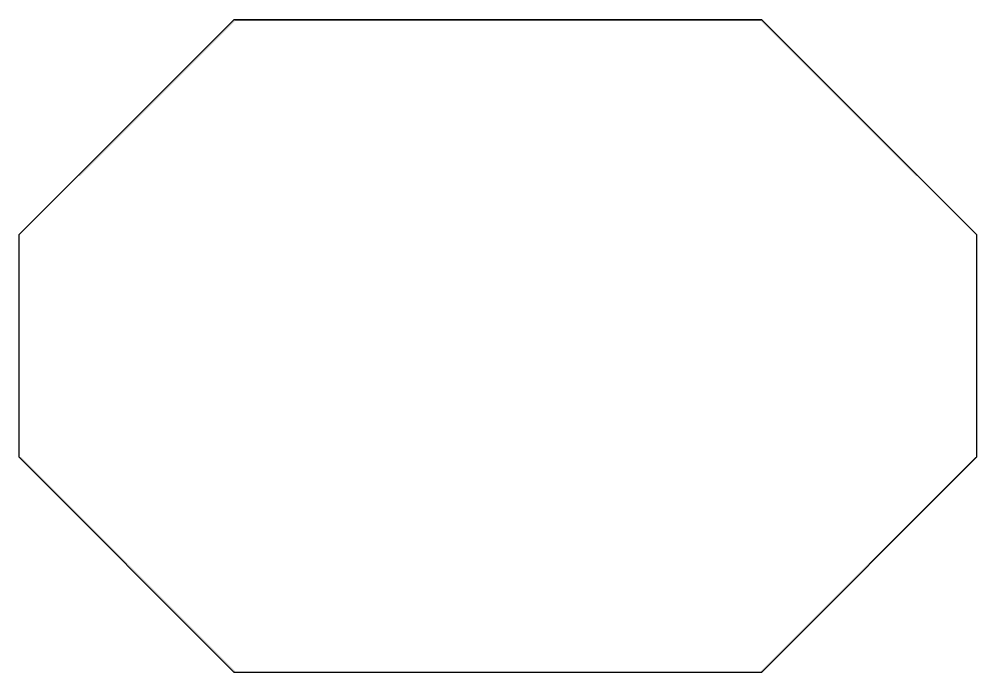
# Model space of a CAD drawing. Extents: x 0.05 to 8.71, y 0.05 to 5.95.
import ezdxf

# ---------------------------------------------------------------- set-up
doc = ezdxf.new("R2010")
doc.units = 0
doc.header["$LTSCALE"] = 0.166667
doc.layers.add('FOREGROUND', color=7, linetype='CONTINUOUS')

msp = doc.modelspace()

# ---------------------------------------------------------------- linework, layer by layer
at = {"layer": 'FOREGROUND', "linetype": 'CONTINUOUS', "const_width": 0.001667}
msp.add_lwpolyline([(1.996667, 5.953333), (2, 5.943333), (0.06, 4.003333), (0.06, 2), (2, 0.06), (6.76, 0.06), (8.7, 2), (8.7, 4.003333), (6.76, 5.943333), (2, 5.943333), (1.996667, 5.953333), (6.763333, 5.953333), (8.71, 4.006667), (8.71, 1.996667), (6.763333, 0.05), (1.996667, 0.05), (0.05, 1.996667), (0.05, 4.006667)], close=True, dxfattribs=at)
at = {"layer": 'FOREGROUND', "linetype": 'CONTINUOUS'}
msp.add_lwpolyline([(1.995, 5.953333), (6.763333, 5.953333), (8.708333, 4.008333), (8.708333, 1.996667), (6.763333, 0.051667), (1.995, 0.051667), (0.05, 1.996667), (0.05, 4.008333)], close=True, dxfattribs=at)

doc.saveas('drawing.dxf')
